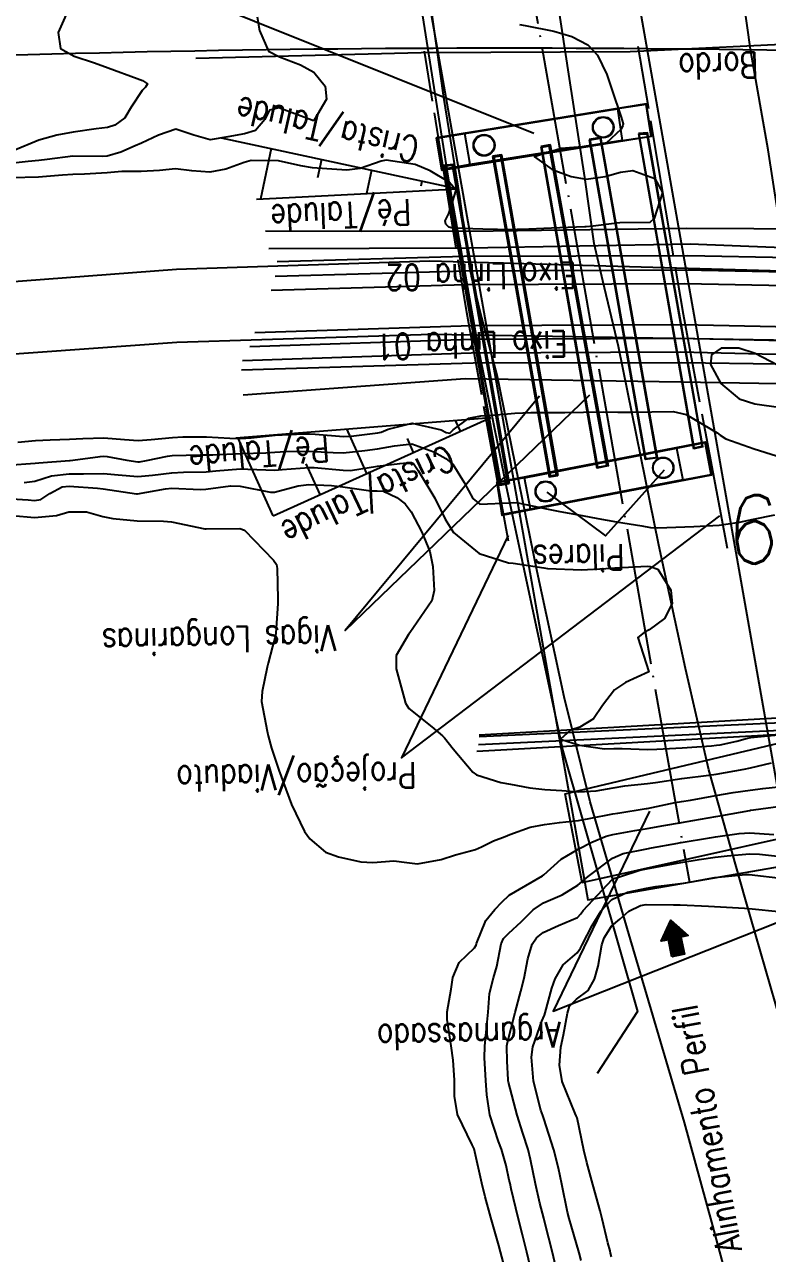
# Model space of a CAD drawing. Header units: metres. Extents: x 292545 to 299085, y 7450245 to 7463078.
# Drawn here: x 293958 to 294001.4, y 7462751.7 to 7462823.5 of the extents above; entities that cross this region are included whole.
import ezdxf
from ezdxf.enums import TextEntityAlignment as Align

# ---------------------------------------------------------------- set-up
doc = ezdxf.new("R2010")
doc.units = ezdxf.units.M
for name, pattern in [('CENTER', [2, 1.25, -0.25, 0.25, -0.25]), ('CONTINUO', [0]), ('TRACEJADO', [8.7, 8, -0.7]), ('TRACO-PONTO', [9.4, 8, -0.7, 0, -0.7])]:
    doc.linetypes.add(name, pattern=pattern)
for name, color, linetype in [('ALINHAMENTO_SEÇÃO', 45, 'CONTINUO'), ('ARGAMASSADO', 255, 'CONTINUO'), ('BORDO', 45, 'CONTINUO'), ('CANALETA', 151, 'Continuous'), ('Cotas', 45, 'Continuous'), ('Curvas de Nivel 1m', 11, 'Continuous'), ('Curvas de Nivel 5m', 15, 'Continuous'), ('EIXO', 45, 'CENTER'), ('H_TALUDE', 45, 'Continuous'), ('LASTRO', 45, 'Continuous'), ('Linha Férrea', 20, 'Continuous'), ('PILAR', 45, 'Continuous'), ('Pontes e viadutos', 190, 'Continuous'), ('TALUDE', 45, 'Continuous'), ('TEXTO', 45, 'Continuous'), ('TRILHO', 45, 'Continuous'), ('VIADUTO', 190, 'Continuous'), ('Vias Primárias', 230, 'Continuous'), ('VIGA', 190, 'Continuous')]:
    doc.layers.add(name, color=color, linetype=linetype)
doc.styles.add('ROMANS', font='romans', dxfattribs={"height": 0.2})
doc.styles.add('Style-STANDARD', font='STANDARD.shx')

# ---------------------------------------------------------------- blocks, each defined once
blk = doc.blocks.new('57E9A469B5846B512D0B4')
at = {"layer": 'H_TALUDE', "color": 32, "linetype": 'CONTINUO', "flags": 128}
for points in [[(5.469, 2.469), (4.293, 5.073)], [(10.937, 4.938), (10.65, 5.574)], [(0, 0), (-2.064, 4.572)], [(8.203, 3.703), (7.837, 4.513)], [(2.734, 1.234), (1.924, 3.028)]]:
    blk.add_lwpolyline(points, dxfattribs=at)
blk = doc.blocks.new('AD961EAD1EB84BBE12D0B4')
at = {"layer": 'H_TALUDE', "color": 32, "linetype": 'CONTINUO', "flags": 128}
for points in [[(0, 0), (-0.635, -2.944)], [(2.933, -0.632), (2.7, -1.709)], [(5.865, -1.265), (5.571, -2.628)], [(8.798, -1.897), (8.736, -2.184)]]:
    blk.add_lwpolyline(points, dxfattribs=at)

msp = doc.modelspace()

# ---------------------------------------------------------------- hatches: boundary and pattern name
at = {"layer": 'TEXTO'}
msp.add_hatch(color=256, dxfattribs=at).paths.add_polyline_path([(293995.844, 7462768.987), (293995.638, 7462769.981), (293995.217, 7462769.893), (293995.779, 7462771.117), (293996.782, 7462770.219), (293996.361, 7462770.131), (293996.568, 7462769.138)])

# ---------------------------------------------------------------- linework, layer by layer
at = {"layer": 'ALINHAMENTO_SEÇÃO', "linetype": 'TRACO-PONTO', "flags": 128}
msp.add_lwpolyline([(293984.953, 7462840.756), (293996.862, 7462773.345)], dxfattribs=at)
at = {"layer": 'ARGAMASSADO', "linetype": 'CONTINUO'}
for points in [[(293990.593, 7462773.332, 694.831), (293989.61, 7462778.497, 690.963), (294002.474, 7462781.559, 690.577), (294003.181, 7462776.136, 694.713)], [(293990.593, 7462773.332, 694.831), (294003.181, 7462776.136, 694.713)]]:
    msp.add_polyline3d(points, dxfattribs=at)
at = {"layer": 'BORDO', "linetype": 'CONTINUO'}
msp.add_polyline3d([(293968.031, 7462821.498, 689.92), (293981.187, 7462821.826, 688.918), (293993.397, 7462821.874, 688.12), (294004.631, 7462822.432, 687.732), (294016.249, 7462822.941, 687.309), (294026.901, 7462822.635, 687.127)], dxfattribs=at)
at = {"layer": 'CANALETA', "linetype": 'CONTINUO'}
for points in [[(293984.572, 7462781.852, 690.82), (294003.091, 7462782.707, 689.889), (294014.51, 7462783.582, 689.617), (294025.911, 7462784.078, 689.161)], [(293984.575, 7462781.952, 691.026), (294003.364, 7462783.023, 690.274), (294014.55, 7462783.762, 689.979), (294025.887, 7462784.299, 689.537)], [(293984.534, 7462781.39, 690.988), (294003.008, 7462782.265, 689.944), (294014.435, 7462783.097, 689.625), (294025.918, 7462783.513, 689.178)], [(293984.449, 7462781.007, 691.324), (294002.929, 7462782.026, 690.339), (294014.519, 7462782.671, 690.004), (294026.158, 7462783.118, 689.525)]]:
    msp.add_polyline3d(points, dxfattribs=at)
at = {"layer": 'Curvas de Nivel 1m', "flags": 128}
for points, elevation in [([(293960.458, 7462824.045), (293959.982, 7462823), (293960.117, 7462822.048), (293960.919, 7462821.607), (293962.11, 7462821.217), (293962.912, 7462820.917), (293964.593, 7462820.306), (293964.905, 7462820.195), (293965.203, 7462819.987), (293965.091, 7462819.797), (293964.897, 7462819.603), (293964.241, 7462818.637), (293963.879, 7462818), (293963.297, 7462817.578), (293962.867, 7462817.446), (293962.206, 7462817.36), (293960.864, 7462817.167), (293959.911, 7462817.001), (293958.859, 7462816.69), (293957.349, 7462816.083)], 691), ([(293986.94, 7462823.459), (293987.267, 7462823.399), (293988.937, 7462823.069), (293990.002, 7462822.762), (293990.929, 7462822.264), (293991.496, 7462821.674), (293992.03, 7462820.544), (293992.322, 7462819.666), (293992.877, 7462818.046), (293992.991, 7462817.659), (293992.978, 7462817.552), (293992.87, 7462817.351), (293992.008, 7462816.522), (293990.859, 7462816.323), (293989.361, 7462816.205), (293988.856, 7462816.056), (293988.584, 7462815.984), (293987.808, 7462815.72), (293988.842, 7462814.977), (293989.961, 7462814.568), (293990.834, 7462814.427), (293991.937, 7462814.568), (293992.841, 7462814.837), (293993.563, 7462814.932), (293994.835, 7462814.468), (293995.3, 7462813.633), (293994.808, 7462812.115), (293994.553, 7462811.895), (293992.805, 7462811.867), (293992.613, 7462811.854), (293991.243, 7462811.676), (293990.839, 7462811.643), (293990.803, 7462811.645), (293990.762, 7462811.64), (293988.801, 7462811.563), (293987.04, 7462811.488), (293986.8, 7462811.473), (293986.536, 7462811.47), (293984.8, 7462811.502), (293983.025, 7462811.553), (293982.801, 7462811.616), (293982.628, 7462811.782), (293982.601, 7462811.986), (293982.809, 7462812.411), (293983.232, 7462813.774), (293982.83, 7462814.248), (293981.714, 7462814.917), (293980.845, 7462815.276), (293979.152, 7462815.522), (293978.848, 7462815.47), (293977.63, 7462815.053), (293976.839, 7462814.947), (293975.685, 7462815.016), (293974.841, 7462815.082), (293974.164, 7462815.198), (293972.849, 7462815.499), (293971.26, 7462815.504), (293970.848, 7462815.391), (293969.775, 7462814.999), (293968.842, 7462814.838), (293967.792, 7462814.905), (293966.844, 7462815.029), (293965.895, 7462814.927), (293964.842, 7462814.861), (293963.707, 7462814.872), (293962.841, 7462814.794), (293961.524, 7462814.714), (293960.84, 7462814.702), (293960.237, 7462814.648), (293958.838, 7462814.542), (293957.249, 7462814.496)], 689), ([(294002.01, 7462803.55), (294000.713, 7462804.241), (293999.754, 7462804.543), (293998.717, 7462804.542), (293998.157, 7462804.15), (293998.086, 7462803.596), (293998.692, 7462802.488), (293999.77, 7462801.579), (294000.68, 7462801.294), (294002.202, 7462801.071)], 688), ([(293957.63, 7462799.052), (293958.654, 7462799.143), (293959.509, 7462799.197), (293960.655, 7462799.229), (293961.416, 7462799.271), (293962.656, 7462799.309), (293963.864, 7462799.211), (293964.655, 7462799.158), (293965.424, 7462799.214), (293966.656, 7462799.319), (293967.264, 7462799.356), (293968.657, 7462799.372), (293970.006, 7462799.28), (293970.656, 7462799.269), (293971.26, 7462799.311), (293972.658, 7462799.455), (293974.33, 7462799.545), (293974.66, 7462799.546), (293975, 7462799.524), (293976.656, 7462799.381), (293977.1, 7462799.402), (293978.659, 7462799.592), (293978.851, 7462799.636), (293979.266, 7462799.821), (293980.666, 7462800.157), (293982.351, 7462799.783), (293982.661, 7462799.628), (293982.864, 7462799.574), (293983.058, 7462799.776), (293983.98, 7462800.457), (293984.671, 7462800.593), (293985.575, 7462800.649), (293986.673, 7462800.754), (293987.602, 7462800.792), (293988.674, 7462800.787), (293989.591, 7462800.784), (293990.674, 7462800.806), (293991.833, 7462800.831), (293992.674, 7462800.816), (293993.522, 7462800.804), (293994.675, 7462800.829), (293995.905, 7462800.851), (293996.674, 7462800.669), (293998.476, 7462799.592), (293998.661, 7462799.456), (293998.99, 7462799.255), (294000.649, 7462798.665), (294001.941, 7462798.253)], 689), ([(293958.001, 7462796.691), (293958.624, 7462796.78), (293959.591, 7462797.088), (293960.63, 7462797.21), (293961.454, 7462797.208), (293962.631, 7462797.214), (293963.498, 7462797.139), (293964.629, 7462797.043), (293965.493, 7462797.119), (293966.632, 7462797.266), (293967.304, 7462797.292), (293968.633, 7462797.322), (293969.2, 7462797.376), (293970.637, 7462797.494), (293971.073, 7462797.479), (293972.636, 7462797.422), (293973.075, 7462797.457), (293974.639, 7462797.58), (293974.935, 7462797.571), (293976.628, 7462797.408), (293977.071, 7462797.403), (293978.631, 7462797.646), (293979.94, 7462797.81), (293980.572, 7462797.863), (293980.634, 7462797.86), (293980.735, 7462797.799), (293981.018, 7462797.407), (293981.985, 7462795.786), (293982.601, 7462794.547), (293983.082, 7462793.775), (293984.575, 7462792.54), (293986.293, 7462792.008), (293986.567, 7462791.979), (293988.355, 7462791.712), (293988.563, 7462791.679), (293988.596, 7462791.676), (293990.562, 7462791.598), (293991.989, 7462791.669), (293992.513, 7462791.712), (293992.564, 7462791.716), (293994.394, 7462791.813), (293994.565, 7462791.796), (293995.018, 7462791.635), (293995.77, 7462790.409), (293995.858, 7462789.627), (293995.404, 7462788.757), (293994.52, 7462788.09), (293994.22, 7462787.94), (293993.848, 7462787.647), (293994.493, 7462785.64), (293993.122, 7462785.018), (293992.482, 7462784.587), (293991.787, 7462783.67), (293991.256, 7462782.883), (293990.454, 7462782.401), (293989.913, 7462782.233), (293989.34, 7462781.701), (293990.44, 7462781.349), (293991.909, 7462781.139), (293992.438, 7462781.148), (293992.935, 7462781.158), (293994.437, 7462781.095), (293994.967, 7462781.106), (293996.439, 7462781.184), (293998.147, 7462781.302), (293998.44, 7462781.341), (293998.653, 7462781.375), (293999.637, 7462781.578), (294000.263, 7462781.754), (294000.446, 7462781.788), (294002.041, 7462781.962)], 691), ([(293956.61, 7462795.79), (293958.224, 7462795.681), (293958.609, 7462795.64), (293958.967, 7462795.699), (293959.5, 7462796.051), (293960.223, 7462796.439), (293960.62, 7462796.487), (293962.283, 7462796.358), (293962.617, 7462796.325), (293964.568, 7462796.036), (293964.614, 7462796.032), (293966.256, 7462796.335), (293966.619, 7462796.366), (293968.274, 7462796.297), (293968.618, 7462796.311), (293970.054, 7462796.496), (293970.621, 7462796.489), (293972.394, 7462796.125), (293972.616, 7462796.126), (293974, 7462796.509), (293974.623, 7462796.575), (293975.961, 7462796.518), (293976.619, 7462796.439), (293978.244, 7462796.207), (293978.617, 7462796.202), (293978.981, 7462796.189), (293979.765, 7462795.813), (293980.247, 7462795.444), (293980.605, 7462794.985), (293981.23, 7462793.794), (293981.699, 7462792.666), (293981.866, 7462791.787), (293981.945, 7462790.39), (293981.81, 7462789.787), (293980.524, 7462787.91), (293980.442, 7462787.811), (293979.731, 7462786.592), (293979.73, 7462785.818), (293980.192, 7462784.096), (293980.279, 7462783.812), (293980.468, 7462783.485), (293981.822, 7462782.42), (293982.445, 7462781.89), (293982.547, 7462781.779), (293983.067, 7462781.143), (293984.207, 7462779.762), (293984.422, 7462779.624), (293985.851, 7462779.173), (293986.416, 7462779.068), (293987.548, 7462778.856), (293988.413, 7462778.76), (293989.418, 7462778.695), (293990.412, 7462778.627), (293991.418, 7462778.68), (293992.415, 7462778.857), (293993.098, 7462778.971), (293994.418, 7462779.118), (293994.877, 7462779.176), (293996.421, 7462779.392), (293997.999, 7462779.596), (293998.424, 7462779.661), (294000.06, 7462779.941), (294000.427, 7462780.023), (294001.666, 7462780.322)], 692), ([(293957.297, 7462794.777), (293958.599, 7462794.642), (293959.887, 7462794.76), (293960.602, 7462794.975), (293961.646, 7462794.986), (293962.6, 7462794.714), (293963.179, 7462794.591), (293964.598, 7462794.465), (293966.143, 7462794.429), (293966.597, 7462794.407), (293968.554, 7462793.989), (293968.593, 7462793.989), (293968.638, 7462793.994), (293970.594, 7462794.008), (293970.864, 7462793.917), (293972.567, 7462792.164), (293972.737, 7462791.898), (293972.778, 7462791.681), (293972.814, 7462789.897), (293972.813, 7462789.624), (293972.704, 7462787.898), (293972.677, 7462787.742), (293972.511, 7462787.112), (293972.257, 7462786.142), (293972.197, 7462785.903), (293971.895, 7462784.489), (293971.871, 7462783.906), (293972.189, 7462782.17), (293972.254, 7462781.902), (293972.442, 7462781.167), (293972.875, 7462779.895), (293973.155, 7462779.153), (293973.624, 7462777.888), (293974.379, 7462776.3), (293974.677, 7462775.875), (293975.61, 7462775.106), (293976.363, 7462774.815), (293977.659, 7462774.538), (293978.36, 7462774.498), (293979.585, 7462774.593), (293980.36, 7462774.496), (293980.968, 7462774.41), (293982.362, 7462774.67), (293983.191, 7462774.946), (293984.368, 7462775.25), (293984.721, 7462775.405), (293985.415, 7462775.75), (293986.1, 7462776.02), (293986.379, 7462776.136), (293987.556, 7462776.552), (293988.388, 7462776.713), (293989.267, 7462776.824), (293990.392, 7462776.953), (293991.009, 7462777.065), (293992.398, 7462777.336), (293992.676, 7462777.38), (293994.333, 7462777.641), (293994.392, 7462777.651), (293996.032, 7462777.998), (293996.407, 7462778.058), (293996.934, 7462778.138), (293998.411, 7462778.4), (293999.418, 7462778.574), (294000.414, 7462778.71), (294001.153, 7462778.825), (294002.417, 7462778.951)], 693), ([(293986.079, 7462750.785), (293985.827, 7462751.743), (293985.723, 7462752.117), (293985.26, 7462753.749), (293984.932, 7462754.95), (293984.738, 7462755.754), (293984.333, 7462757.587), (293984.278, 7462757.759), (293984.165, 7462757.994), (293983.307, 7462759.769), (293983.133, 7462760.836), (293983.134, 7462761.771), (293983.053, 7462762.943), (293982.948, 7462763.773), (293982.703, 7462765.321), (293982.706, 7462765.775), (293982.952, 7462767.094), (293983.036, 7462767.772), (293983.404, 7462768.657), (293984.3, 7462769.516), (293984.397, 7462769.664), (293984.423, 7462769.759), (293984.97, 7462771.107), (293985.489, 7462771.748), (293985.907, 7462772.175), (293986.341, 7462772.579), (293988.28, 7462773.711), (293988.354, 7462773.769), (293989.367, 7462774.696), (293990.369, 7462775.278), (293991.168, 7462775.678), (293992.006, 7462776.038), (293992.38, 7462776.135), (293993.671, 7462776.36), (293994.386, 7462776.479), (293995.368, 7462776.651), (293996.391, 7462776.832), (293997.057, 7462776.946), (293998.397, 7462777.174), (293998.749, 7462777.235), (294000.402, 7462777.54), (294000.426, 7462777.546), (294000.61, 7462777.568), (294002.18, 7462777.778)], 694), ([(293989.088, 7462750.69), (293988.857, 7462751.702), (293988.441, 7462753.375), (293988.351, 7462753.708), (293988.126, 7462754.579), (293987.862, 7462755.714), (293987.58, 7462757.142), (293987.444, 7462757.721), (293987.133, 7462758.686), (293986.806, 7462759.731), (293986.287, 7462761.663), (293986.271, 7462761.739), (293986.265, 7462761.79), (293986.224, 7462762.876), (293986.194, 7462763.74), (293986.198, 7462763.776), (293986.235, 7462763.969), (293986.679, 7462765.734), (293987.023, 7462766.978), (293987.215, 7462767.726), (293987.43, 7462768.858), (293987.68, 7462769.719), (293987.936, 7462770.088), (293988.313, 7462770.395), (293989.214, 7462770.806), (293990.327, 7462771.27), (293990.523, 7462771.495), (293990.661, 7462771.685), (293992.351, 7462773.49), (293992.456, 7462773.555), (293992.783, 7462773.656), (293993.964, 7462774.037), (293994.358, 7462774.132), (293995.63, 7462774.357), (293996.362, 7462774.485), (293997.423, 7462774.664), (293998.365, 7462774.8), (293999.063, 7462774.886), (294000.367, 7462775.003), (294000.955, 7462774.976), (294002.366, 7462774.818)], 696), ([(293990.537, 7462751.234), (293990.422, 7462751.687), (293990.104, 7462752.758), (293989.835, 7462753.693), (293989.744, 7462754.069), (293989.418, 7462755.697), (293989.224, 7462756.628), (293988.939, 7462757.702), (293988.36, 7462759.529), (293988.301, 7462759.709), (293988.188, 7462760.024), (293987.747, 7462761.717), (293987.631, 7462763.123), (293987.715, 7462763.718), (293988.248, 7462765.216), (293988.391, 7462765.569), (293988.428, 7462765.708), (293988.821, 7462767.158), (293989.026, 7462767.703), (293989.482, 7462768.507), (293990.298, 7462769.223), (293990.502, 7462769.487), (293990.601, 7462769.687), (293991.184, 7462770.817), (293991.698, 7462771.67), (293992.34, 7462772.324), (293993.238, 7462772.757), (293994.347, 7462773.003), (293994.898, 7462773.081), (293996.348, 7462773.26), (293996.66, 7462773.304), (293998.236, 7462773.592), (293998.353, 7462773.609), (294000.144, 7462773.784), (294000.355, 7462773.783), (294002.353, 7462773.55)], 697), ([(293992.308, 7462751.449), (293992.262, 7462751.667), (293992.23, 7462751.804), (293992.099, 7462752.261), (293991.757, 7462753.674), (293991.645, 7462754.149), (293991.23, 7462755.679), (293990.866, 7462756.973), (293990.701, 7462757.685), (293990.298, 7462759.573), (293990.255, 7462759.689), (293990.185, 7462759.835), (293989.428, 7462761.698), (293989.278, 7462762.644), (293989.354, 7462763.699), (293989.506, 7462764.431), (293989.737, 7462765.695), (293989.862, 7462766.091), (293990.265, 7462766.515), (293990.95, 7462767.006), (293991.32, 7462767.68), (293991.537, 7462768.431), (293991.754, 7462769.675), (293991.884, 7462770.1), (293992.319, 7462770.768), (293992.802, 7462771.18), (293993.326, 7462771.65), (293994, 7462771.979), (293994.337, 7462772.033), (293995.931, 7462772.021), (293996.329, 7462772.014), (293997.979, 7462771.945), (293998.328, 7462771.927), (294000.079, 7462771.82), (294000.326, 7462771.801), (294002.255, 7462771.62)], 698)]:
    msp.add_lwpolyline(points, dxfattribs=dict(at, elevation=elevation))
at = {"layer": 'Curvas de Nivel 5m', "flags": 128}
for points, elevation in [([(293971.615, 7462823.913), (293971.74, 7462823.106), (293972.273, 7462821.906), (293972.92, 7462821.576), (293974.14, 7462821.106), (293974.911, 7462820.669), (293975.574, 7462819.863), (293975.659, 7462819.095), (293974.939, 7462817.869), (293974.9, 7462817.842), (293974.873, 7462817.842), (293974.852, 7462817.85), (293974.809, 7462817.871), (293972.883, 7462818.59), (293972.334, 7462818.452), (293972.055, 7462817.908), (293971.51, 7462817.27), (293970.865, 7462817.079), (293969.893, 7462816.899), (293968.861, 7462816.718), (293967.903, 7462816.994), (293966.867, 7462817.349), (293965.848, 7462816.995), (293964.858, 7462816.53), (293964.481, 7462816.369), (293963.651, 7462816.002), (293962.85, 7462815.764), (293962.577, 7462815.741), (293960.85, 7462815.771), (293959.335, 7462815.568), (293958.847, 7462815.514), (293958.233, 7462815.455), (293956.845, 7462815.297)], 690), ([(293957.019, 7462797.702), (293958.639, 7462797.828), (293958.848, 7462797.85), (293960.642, 7462797.983), (293960.694, 7462797.988), (293961.124, 7462798.035), (293962.444, 7462798.223), (293962.645, 7462798.234), (293962.841, 7462798.213), (293963.993, 7462798), (293964.642, 7462797.899), (293964.727, 7462797.904), (293965.152, 7462797.985), (293966.376, 7462798.242), (293966.646, 7462798.271), (293968.28, 7462798.32), (293968.647, 7462798.319), (293969.024, 7462798.322), (293970.648, 7462798.399), (293972.115, 7462798.439), (293972.649, 7462798.464), (293973.264, 7462798.506), (293974.649, 7462798.523), (293976.052, 7462798.445), (293976.642, 7462798.438), (293977.909, 7462798.572), (293978.645, 7462798.657), (293979.63, 7462798.833), (293980.65, 7462798.95), (293981.932, 7462798.498), (293982.638, 7462798.094), (293983.049, 7462797.776), (293983.697, 7462796.694), (293984.201, 7462795.764), (293984.61, 7462795.425), (293986.393, 7462795.516), (293986.611, 7462795.536), (293986.833, 7462795.505), (293988.607, 7462795.145), (293989.302, 7462795.007), (293990.604, 7462794.762), (293991.51, 7462794.584), (293992.6, 7462794.395), (293994.083, 7462794.16), (293994.597, 7462794.077), (293995.009, 7462794.046), (293996.598, 7462794.112), (293997.116, 7462794.13), (293998.599, 7462794.209), (293999.797, 7462794.382), (294000.603, 7462794.564), (294001.855, 7462794.801)], 690), ([(293987.765, 7462750.017), (293987.363, 7462751.721), (293987.107, 7462752.729), (293986.852, 7462753.729), (293986.451, 7462755.423), (293986.382, 7462755.736), (293986.338, 7462755.931), (293986.153, 7462756.787), (293985.891, 7462757.743), (293985.716, 7462758.196), (293985.193, 7462759.75), (293985.031, 7462760.921), (293984.969, 7462761.752), (293984.9, 7462763.079), (293984.916, 7462763.753), (293985.022, 7462764.975), (293985.097, 7462765.752), (293985.189, 7462766.831), (293985.412, 7462767.749), (293985.619, 7462768.417), (293985.873, 7462769.744), (293986.002, 7462770.048), (293986.312, 7462770.359), (293987.026, 7462771.026), (293987.727, 7462771.719), (293988.337, 7462772.139), (293989.431, 7462772.61), (293990.348, 7462773.17), (293990.941, 7462773.681), (293992.364, 7462774.747), (293992.998, 7462775.023), (293994.37, 7462775.3), (293994.656, 7462775.351), (293996.185, 7462775.622), (293996.342, 7462775.652), (293996.373, 7462775.655), (293998.032, 7462775.941), (293998.379, 7462775.995), (293999.763, 7462776.195), (294000.383, 7462776.226), (294001.802, 7462776.136)], 695)]:
    msp.add_lwpolyline(points, dxfattribs=dict(at, elevation=elevation))
at = {"layer": 'EIXO', "linetype": 'CONTINUO'}
for points in [[(294030.173, 7462807.824, 687.671), (294017.499, 7462808.523, 687.82), (294008.382, 7462808.865, 687.949), (293996.598, 7462809.108, 688.088), (293983.769, 7462809.046, 688.294), (293972.652, 7462808.727, 688.425)], [(294029.794, 7462803.833, 687.637), (294017, 7462804.523, 687.825), (294007.539, 7462804.848, 687.978), (293996.328, 7462805.11, 688.157), (293984.089, 7462805.054, 688.312), (293971.188, 7462804.616, 688.475)]]:
    msp.add_polyline3d(points, dxfattribs=at)
at = {"layer": 'LASTRO', "linetype": 'CONTINUO'}
for points in [[(294030.039, 7462810.106, 687.453), (294017.856, 7462810.7, 687.724), (294008.512, 7462811.488, 687.94), (293996.7, 7462811.536, 688.12), (293983.996, 7462811.371, 688.198), (293972.102, 7462811.379, 688.164)], [(294030.278, 7462809.04, 687.658), (294017.92, 7462810.027, 687.872), (294008.683, 7462810.151, 688.042), (293996.915, 7462810.62, 688.182), (293984.018, 7462810.38, 688.32), (293972.295, 7462810.35, 688.459)], [(294029.635, 7462802.439, 687.596), (294016.953, 7462803.095, 687.799), (294007.587, 7462803.526, 687.958), (293996.399, 7462803.689, 688.125), (293984.234, 7462803.673, 688.258), (293970.7, 7462803.266, 688.433)], [(294029.455, 7462801.246, 687.18), (294016.931, 7462802.144, 687.504), (294007.768, 7462802.356, 687.502), (293996.358, 7462802.562, 687.574), (293983.754, 7462802.758, 687.767), (293970.786, 7462801.797, 687.751)]]:
    msp.add_polyline3d(points, dxfattribs=at)
at = {"layer": 'Linha Férrea', "linetype": 'Continuous'}
for points in [[(293810.687, 7462782.772), (293828.534, 7462786.666), (293844.429, 7462789.102), (293862.048, 7462793.171), (293885.031, 7462797.522), (293897.107, 7462799.82), (293915.001, 7462803.186), (293929.207, 7462805.399), (293947.856, 7462807.715), (293966.89, 7462809.167), (293981.7, 7462809.644), (294015.999, 7462808.683), (294026.69, 7462807.882), (294036.312, 7462807.007), (294044.903, 7462806.482), (294059.686, 7462804.85), (294077.405, 7462802.981), (294095.345, 7462801.734), (294114.706, 7462800.067)], [(293801.633, 7462774.869), (293830.211, 7462781.247), (293862.671, 7462788.483), (293885.788, 7462793.468), (293897.808, 7462796.005), (293915.525, 7462799.187), (293929.667, 7462801.256), (293948.227, 7462803.555), (293966.921, 7462804.896), (293981.806, 7462805.356), (294015.861, 7462804.803), (294026.459, 7462804.217), (294036.094, 7462803.539), (294044.903, 7462803.108), (294059.597, 7462801.731), (294077.266, 7462800.141), (294095.035, 7462798.704), (294114.742, 7462796.958)]]:
    msp.add_lwpolyline(points, dxfattribs=at)
at = {"layer": 'PILAR', "linetype": 'CONTINUO'}
for points in [[(293994.35, 7462818.826, 695.362), (293982.078, 7462816.83, 696.135)], [(293983.75, 7462817.083, 694.521), (293992.664, 7462818.527, 693.942), (293992.941, 7462816.671, 693.941)], [(293992.941, 7462816.671, 693.941), (293994.619, 7462816.942, 694.542), (293994.336, 7462818.793, 694.545), (293992.664, 7462818.527, 693.942)], [(293994.619, 7462816.942, 694.542), (293994.643, 7462816.925, 695.347), (293994.35, 7462818.826, 695.362), (293994.336, 7462818.793, 694.545)], [(293984.047, 7462815.271, 694.52), (293982.414, 7462814.979, 695.324), (293982.103, 7462816.812, 695.327), (293983.75, 7462817.083, 694.521)], [(293992.941, 7462816.671, 693.941), (293984.047, 7462815.271, 694.52), (293983.75, 7462817.083, 694.521)], [(293982.414, 7462814.979, 695.324), (293982.395, 7462814.952, 696.13), (293982.078, 7462816.83, 696.135), (293982.103, 7462816.812, 695.327)], [(293982.395, 7462814.952, 696.13), (293994.643, 7462816.925, 695.347)], [(293985.602, 7462796.709, 696.344), (293997.796, 7462799.067, 695.527)], [(293987.583, 7462795.137, 694.744), (293987.226, 7462796.979, 694.753), (293996.116, 7462798.712, 694.144)], [(293996.116, 7462798.712, 694.144), (293996.472, 7462796.852, 694.138), (293987.583, 7462795.137, 694.744)], [(293996.116, 7462798.712, 694.144), (293997.781, 7462799.026, 694.728)], [(293996.472, 7462796.852, 694.138), (293998.125, 7462797.169, 694.744), (293997.781, 7462799.026, 694.728)], [(293997.781, 7462799.026, 694.728), (293997.796, 7462799.067, 695.527), (293998.164, 7462797.137, 695.544), (293998.125, 7462797.169, 694.744)], [(293987.226, 7462796.979, 694.753), (293985.633, 7462796.68, 695.543)], [(293985.9, 7462794.793, 696.602), (293998.164, 7462797.137, 695.544)], [(293985.633, 7462796.68, 695.543), (293985.602, 7462796.709, 696.344), (293985.9, 7462794.793, 696.602), (293985.925, 7462794.831, 695.532)], [(293987.583, 7462795.137, 694.744), (293985.925, 7462794.831, 695.532), (293985.633, 7462796.68, 695.543)]]:
    msp.add_polyline3d(points, dxfattribs=at)
for centre, radius in [((293991.829, 7462817.452), 0.613), ((293991.824, 7462817.451), 0.587), ((293984.866, 7462816.405), 0.626), ((293984.869, 7462816.406), 0.595), ((293995.333, 7462797.554), 0.609), ((293995.327, 7462797.556), 0.585), ((293988.465, 7462796.171), 0.603), ((293988.465, 7462796.175), 0.575)]:
    msp.add_circle(centre, radius, dxfattribs=at)
at = {"layer": 'Pontes e viadutos'}
msp.add_lwpolyline([(293976.143, 7462846.208), (293979.318, 7462844.439), (293980.557, 7462828.55), (293982.763, 7462814.474), (293984.517, 7462804.558), (293986.149, 7462796.464), (293989.472, 7462781.009), (293993.838, 7462765.796), (293991.48, 7462762.156)], dxfattribs=at)
at = {"layer": 'TALUDE', "linetype": 'CONTINUO'}
for points in [[(293969.5, 7462816.837, 690.592), (293983.359, 7462813.849, 688.002)], [(293971.577, 7462813.249, 688.106), (293983.359, 7462813.849, 688.002)], [(293970.366, 7462799.316, 687.708), (293985.255, 7462800.49, 687.665)], [(293972.548, 7462794.754, 692.333), (293985.255, 7462800.49, 687.665)]]:
    msp.add_polyline3d(points, dxfattribs=at)
at = {"layer": 'TEXTO', "linetype": 'CONTINUO', "flags": 128}
for points in [[(293996.417, 7462769.861), (293995.483, 7462770.473)], [(293996.389, 7462769.999), (293995.526, 7462770.565)], [(293996.368, 7462770.133), (293995.568, 7462770.657)], [(293996.506, 7462770.161), (293995.61, 7462770.749)], [(293996.645, 7462770.19), (293995.652, 7462770.841)], [(293996.777, 7462770.223), (293995.694, 7462770.933)], [(293996.278, 7462770.67), (293995.737, 7462771.025)], [(293995.23, 7462769.922), (293995.26, 7462769.902)], [(293995.272, 7462770.014), (293995.399, 7462769.931)], [(293995.315, 7462770.106), (293995.537, 7462769.96)], [(293996.504, 7462769.446), (293995.357, 7462770.198)], [(293996.475, 7462769.584), (293995.399, 7462770.29)], [(293996.446, 7462769.722), (293995.441, 7462770.382)], [(293996.533, 7462769.307), (293995.659, 7462769.88)], [(293996.561, 7462769.169), (293995.687, 7462769.742)], [(293996.46, 7462769.115), (293995.716, 7462769.603)], [(293995.745, 7462769.465), (293996.322, 7462769.087)], [(293995.774, 7462769.326), (293996.183, 7462769.058)], [(293995.802, 7462769.188), (293996.045, 7462769.029)], [(293995.831, 7462769.049), (293995.906, 7462769)]]:
    msp.add_lwpolyline(points, dxfattribs=at)
at = {"layer": 'TEXTO', "linetype": 'CONTINUO'}
for points in [[(293967.431, 7462825.283, 0), (293987.779, 7462817.114, 0)], [(293988.101, 7462801.74, 0), (293976.749, 7462788.05, 0), (293991.048, 7462801.814, 0)], [(293988.524, 7462796.126, 0), (293991.959, 7462793.58, 0), (293995.403, 7462797.446, 0)], [(293986.28, 7462793.603, 0), (293980.038, 7462780.612, 0), (293998.643, 7462794.74, 0)], [(293994.531, 7462777.493, 0), (293988.904, 7462765.804, 0), (294014.034, 7462775.76, 0)]]:
    msp.add_polyline3d(points, dxfattribs=at)
msp.add_polyline3d([(293995.844, 7462768.987, 0), (293995.638, 7462769.981, 0), (293995.217, 7462769.893, 0), (293995.779, 7462771.117, 0), (293996.782, 7462770.219, 0), (293996.361, 7462770.131, 0), (293996.568, 7462769.138, 0)], close=True, dxfattribs=at)
at = {"layer": 'TRILHO', "linetype": 'CONTINUO'}
for points in [[(294030.321, 7462808.588, 687.92), (294017.879, 7462809.388, 688.052), (294008.659, 7462809.706, 688.179), (293996.762, 7462809.935, 688.336), (293983.695, 7462809.894, 688.544), (293972.772, 7462809.592, 688.668)], [(294030.129, 7462807.025, 687.788), (294017.462, 7462807.724, 687.959), (294008.359, 7462808.065, 688.088), (293996.592, 7462808.308, 688.21), (293983.783, 7462808.246, 688.418), (293972.421, 7462807.92, 688.558)], [(294029.913, 7462804.587, 687.834), (294017.275, 7462805.306, 688.026), (294008.246, 7462805.658, 688.173), (293996.455, 7462805.904, 688.366), (293984.124, 7462805.843, 688.518), (293971.472, 7462805.437, 688.681)], [(294029.751, 7462803.034, 687.809), (294016.965, 7462803.724, 687.99), (294007.516, 7462804.049, 688.142), (293996.321, 7462804.31, 688.316), (293984.105, 7462804.254, 688.474), (293970.753, 7462803.797, 688.642)]]:
    msp.add_polyline3d(points, dxfattribs=at)
at = {"layer": 'VIADUTO', "linetype": 'TRACEJADO', "flags": 128}
for points in [[(293999.089, 7462792.835), (293996.51, 7462806.516), (293993.878, 7462822.171)], [(293986.291, 7462793.265), (293983.85, 7462806.639), (293981.388, 7462821.897)]]:
    msp.add_lwpolyline(points, dxfattribs=at)
at = {"layer": 'VIADUTO', "linetype": 'CONTINUO'}
for points in [[(294002.805, 7462774.378, 696.015), (293990.961, 7462841.494, 695.338), (293978.945, 7462840.017, 696.057)], [(293978.945, 7462840.017, 696.057), (293990.919, 7462772.313, 696.75), (294002.805, 7462774.378, 696.015)]]:
    msp.add_polyline3d(points, dxfattribs=at)
at = {"layer": 'Vias Primárias', "elevation": 700.188}
for points in [[(293999.773, 7462747.558), (293998.177, 7462753.469), (293996.57, 7462759.309), (293993.319, 7462770.333), (293991.061, 7462778.037), (293989.549, 7462784.169), (293987.965, 7462791.498), (293985.639, 7462802.965), (293984.655, 7462806.619), (293984.032, 7462809.193), (293983.446, 7462813.408), (293982.514, 7462819.197), (293981.469, 7462826.668), (293980.744, 7462833.07), (293980.637, 7462836.07), (293980.233, 7462841.246), (293979.853, 7462846.968), (293979.485, 7462853.084), (293979.367, 7462858.928), (293978.904, 7462864.107), (293978.394, 7462870.45), (293977.835, 7462876.721), (293977.835, 7462882.351), (293977.362, 7462890.749)], [(294018.775, 7462745.393), (294016.981, 7462752.14), (294015.384, 7462758.142), (294013.578, 7462764.158), (294010.283, 7462775.385), (294008.29, 7462782.712), (294007.17, 7462788.242), (294005.65, 7462795.23), (294003.217, 7462807.092), (294002.342, 7462811.092), (294002.006, 7462812.6), (294001.461, 7462816.136), (294000.45, 7462821.873), (293999.456, 7462828.923)], [(294006.624, 7462749.397), (294005.098, 7462755.355), (294003.351, 7462761.191), (294000.132, 7462772.33), (293997.989, 7462779.905), (293996.641, 7462785.823), (293995.073, 7462793.027), (293992.716, 7462804.653), (293991.804, 7462808.473), (293991.295, 7462810.671), (293990.749, 7462814.519), (293989.851, 7462820.307), (293988.74, 7462827.586)]]:
    msp.add_lwpolyline(points, dxfattribs=at)
at = {"layer": 'Vias Primárias'}
msp.add_lwpolyline([(293044.903, 7462779.523, 0.047074), (293073.854, 7462775.284, 0.064852), (293113.583, 7462773.071, 0.026219), (293159.088, 7462771.016, -0.001975), (293243.861, 7462767.167), (293350.891, 7462760.3), (293407.856, 7462758.602), (293438.406, 7462760.594), (293551.983, 7462766.74), (293631.258, 7462770.6), (293709.401, 7462780.501), (293766.934, 7462787.485), (293814.938, 7462795.125), (293877.162, 7462807.598), (293928.993, 7462820.468, -0.022133), (294018.089, 7462821.584, -0.018306), (294044.903, 7462818.821), (294070.355, 7462817.674), (294154.858, 7462809.488), (294217.56, 7462801.675), (294256.98, 7462791.42)], format="xyb", dxfattribs=at)
at = {"layer": 'VIGA', "linetype": 'CONTINUO'}
for points in [[(293993.879, 7462817.09, 695.587), (293993.926, 7462817.049, 696.867), (293994.376, 7462817.075, 696.867), (293994.411, 7462817.127, 695.582)], [(293988.183, 7462816.321, 695.954), (293988.249, 7462816.291, 697.359), (293988.668, 7462816.361, 697.359), (293988.718, 7462816.418, 695.962)], [(293991.008, 7462816.745, 695.766), (293991.056, 7462816.721, 697.171), (293991.652, 7462816.812, 697.171), (293991.694, 7462816.861, 695.769)], [(293985.367, 7462815.765, 696.142), (293985.436, 7462815.733, 697.285), (293985.839, 7462815.789, 697.285), (293985.885, 7462815.845, 696.142)], [(293982.507, 7462815.223, 696.336), (293982.562, 7462815.191, 697.226), (293983.016, 7462815.245, 697.226), (293983.067, 7462815.279, 696.33)], [(293997.111, 7462798.67, 695.777), (293997.149, 7462798.724, 697.053), (293997.612, 7462798.814, 697.053), (293997.656, 7462798.777, 695.763)], [(293991.456, 7462797.54, 696.143), (293991.52, 7462797.586, 697.541), (293992.033, 7462797.689, 697.541), (293992.113, 7462797.669, 696.142)], [(293994.279, 7462798.047, 695.962), (293994.319, 7462798.092, 697.365), (293994.939, 7462798.163, 697.365), (293994.991, 7462798.136, 695.962)], [(293989.175, 7462797.113, 696.321), (293989.097, 7462797.133, 697.576), (293988.722, 7462797.082, 697.576), (293988.667, 7462797.028, 696.328)], [(293986.323, 7462796.63, 696.504), (293986.254, 7462796.667, 697.507), (293985.848, 7462796.608, 697.507), (293985.789, 7462796.542, 696.498)]]:
    msp.add_polyline3d(points, close=True, dxfattribs=at)
for points in [[(293993.879, 7462817.09, 695.587), (293997.111, 7462798.67, 695.777)], [(293994.376, 7462817.075, 696.867), (293997.612, 7462798.814, 697.053)], [(293997.656, 7462798.777, 695.763), (293994.411, 7462817.127, 695.582)], [(293992.033, 7462797.689, 697.541), (293988.668, 7462816.361, 697.359)], [(293988.718, 7462816.418, 695.962), (293992.113, 7462797.669, 696.142)], [(293991.008, 7462816.745, 695.766), (293994.279, 7462798.047, 695.962)], [(293994.319, 7462798.092, 697.365), (293991.056, 7462816.721, 697.171)], [(293991.652, 7462816.812, 697.171), (293994.939, 7462798.163, 697.365)], [(293994.991, 7462798.136, 695.962), (293991.694, 7462816.861, 695.769)], [(293997.149, 7462798.724, 697.053), (293993.926, 7462817.049, 696.867)], [(293985.367, 7462815.765, 696.142), (293988.667, 7462797.028, 696.328)], [(293985.436, 7462815.733, 697.285), (293988.722, 7462797.082, 697.576)], [(293989.097, 7462797.133, 697.576), (293985.839, 7462815.789, 697.285)], [(293985.885, 7462815.845, 696.142), (293989.175, 7462797.113, 696.321)], [(293988.183, 7462816.321, 695.954), (293991.456, 7462797.54, 696.143)], [(293991.52, 7462797.586, 697.541), (293988.249, 7462816.291, 697.359)], [(293985.789, 7462796.542, 696.498), (293982.507, 7462815.223, 696.336)], [(293982.562, 7462815.191, 697.226), (293985.848, 7462796.608, 697.507)], [(293986.254, 7462796.667, 697.507), (293983.016, 7462815.245, 697.226)], [(293983.067, 7462815.279, 696.33), (293986.323, 7462796.63, 696.504)]]:
    msp.add_polyline3d(points, dxfattribs=at)

# ---------------------------------------------------------------- block references
at = {"layer": 'H_TALUDE'}
for name, p in [('AD961EAD1EB84BBE12D0B4', (293972.433, 7462816.205)), ('57E9A469B5846B512D0B4', (293972.548, 7462794.754))]:
    msp.add_blockref(name, p, dxfattribs=at)

# ---------------------------------------------------------------- texts
at = {"layer": 'Cotas', "style": 'Style-STANDARD'}
msp.add_text('690', height=4, rotation=358.49922, dxfattribs=at).set_placement((294003.714, 7462793.875, 690), align=Align.MIDDLE_CENTER)
at = {"layer": 'TEXTO', "style": 'ROMANS', "width": 0.8}
for s, rotation, p in [('Bordo', 181.71806, (294000.873, 7462821.854)), ('Crista/Talude', 167.17948, (293981.155, 7462816.827)), ('Pé/Talude', 182.61699, (293980.578, 7462813.258)), ('Eixo Linha 02', 180.73282, (293990.261, 7462809.549)), ('Eixo Linha 01', 180.88692, (293989.723, 7462805.551)), ('Pé/Talude', 184.6592, (293975.768, 7462799.437)), ('Crista/Talude', 205.43797, (293982.674, 7462798.924)), ('Pilares', 181, (293993.057, 7462793.098)), ('Vigas Longarinas', 181, (293976.211, 7462788.364)), ('Projeção/Viaduto', 181, (293980.91, 7462780.363)), ('Alinhamento Perfil', 100.33965, (293999.933, 7462751.868)), ('Argamassado', 181, (293989.342, 7462765.187))]:
    msp.add_text(s, height=1.5, rotation=rotation, dxfattribs=at).set_placement(p)

doc.saveas('drawing.dxf')
